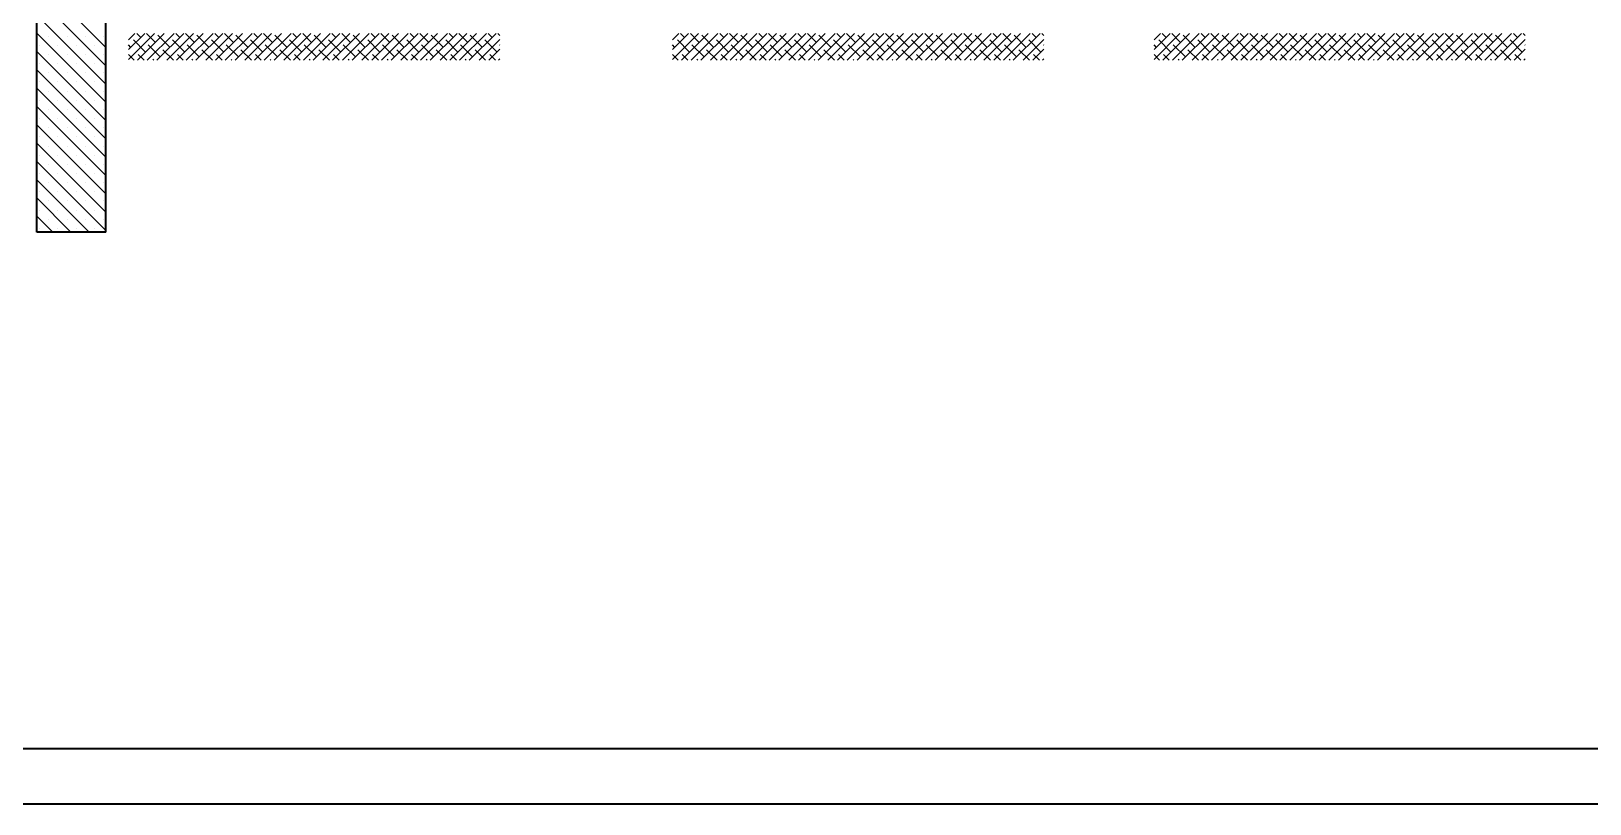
# Model space of a CAD drawing. Header units: inches. Extents: x -7543 to -822, y 102837 to 190349.
# Drawn here: x -828.0279 to -827.915, y 102836.6651 to 102836.7211 of the extents above; entities that cross this region are included whole.
import ezdxf

# ---------------------------------------------------------------- set-up
doc = ezdxf.new("R2010")
doc.units = ezdxf.units.IN
doc.header["$MEASUREMENT"] = 0
doc.layers.add('DUVAR', color=7, linetype='Continuous', lineweight=35, true_color=0xfc4642)
doc.layers.add('TARAMA', color=8, linetype='Continuous', lineweight=25)

msp = doc.modelspace()

# ---------------------------------------------------------------- linework, layer by layer
at = {"layer": 'DUVAR'}
for p, q in [((-828.02752, 102836.70648), (-828.02752, 102836.79788)), ((-828.02252, 102836.70648), (-828.02252, 102836.72648)), ((-828.02252, 102836.70648), (-828.02752, 102836.70648)), ((-837.60107, 102836.66908), (-821.99356, 102836.66908)), ((-837.60507, 102836.66508), (-821.98956, 102836.66508))]:
    msp.add_line(p, q, dxfattribs=at)
at = {"layer": 'TARAMA'}
for p, q in [((-828.02252, 102836.71988), (-828.02752, 102836.72488)), ((-828.02252, 102836.71855), (-828.02752, 102836.72355)), ((-828.02252, 102836.71722), (-828.02752, 102836.72222)), ((-828.02252, 102836.7159), (-828.02752, 102836.7209)), ((-828.02664, 102836.72069), (-828.02664, 102836.72069)), ((-828.02532, 102836.72069), (-828.02532, 102836.72069)), ((-828.02399, 102836.72069), (-828.02399, 102836.72069)), ((-828.02267, 102836.72069), (-828.02267, 102836.72069)), ((-828.02086, 102836.72042), (-828.0204, 102836.72088)), ((-828.02086, 102836.71972), (-828.01969, 102836.72088)), ((-828.02086, 102836.71901), (-828.01899, 102836.72088)), ((-828.01998, 102836.72059), (-828.02027, 102836.72088)), ((-828.02022, 102836.71894), (-828.01828, 102836.72088)), ((-828.01892, 102836.72024), (-828.01957, 102836.72088)), ((-828.01951, 102836.71894), (-828.01757, 102836.72088)), ((-828.01881, 102836.71894), (-828.01686, 102836.72088)), ((-828.01786, 102836.71988), (-828.01874, 102836.72077)), ((-828.0181, 102836.71894), (-828.01616, 102836.72088)), ((-828.01715, 102836.72059), (-828.01744, 102836.72088)), ((-828.01739, 102836.71894), (-828.01545, 102836.72088)), ((-828.01609, 102836.72024), (-828.01674, 102836.72088)), ((-828.01669, 102836.71894), (-828.01474, 102836.72088)), ((-828.01598, 102836.71894), (-828.01404, 102836.72088)), ((-828.01503, 102836.71988), (-828.01592, 102836.72077)), ((-828.01527, 102836.71894), (-828.01333, 102836.72088)), ((-828.01433, 102836.72059), (-828.01462, 102836.72088)), ((-828.01456, 102836.71894), (-828.01262, 102836.72088)), ((-828.01326, 102836.72024), (-828.01391, 102836.72088)), ((-828.01386, 102836.71894), (-828.01191, 102836.72088)), ((-828.01315, 102836.71894), (-828.01121, 102836.72088)), ((-828.0122, 102836.71988), (-828.01309, 102836.72077)), ((-828.01244, 102836.71894), (-828.0105, 102836.72088)), ((-828.0115, 102836.72059), (-828.01179, 102836.72088)), ((-828.01174, 102836.71894), (-828.00979, 102836.72088)), ((-828.01044, 102836.72024), (-828.01108, 102836.72088)), ((-828.01103, 102836.71894), (-828.00909, 102836.72088)), ((-828.01032, 102836.71894), (-828.00838, 102836.72088)), ((-828.00938, 102836.71988), (-828.01026, 102836.72077)), ((-828.00961, 102836.71894), (-828.00767, 102836.72088)), ((-828.00867, 102836.72059), (-828.00896, 102836.72088)), ((-828.00891, 102836.71894), (-828.00696, 102836.72088)), ((-828.00761, 102836.72024), (-828.00825, 102836.72088)), ((-828.0082, 102836.71894), (-828.00626, 102836.72088)), ((-828.00749, 102836.71894), (-828.00555, 102836.72088)), ((-828.00655, 102836.71988), (-828.00743, 102836.72077)), ((-828.00679, 102836.71894), (-828.00484, 102836.72088)), ((-828.00584, 102836.72059), (-828.00613, 102836.72088)), ((-828.00608, 102836.71894), (-828.00414, 102836.72088)), ((-828.00478, 102836.72024), (-828.00542, 102836.72088)), ((-828.00537, 102836.71894), (-828.00343, 102836.72088)), ((-828.00466, 102836.71894), (-828.00272, 102836.72088)), ((-828.00372, 102836.71988), (-828.0046, 102836.72077)), ((-828.00396, 102836.71894), (-828.00201, 102836.72088)), ((-828.00301, 102836.72059), (-828.0033, 102836.72088)), ((-828.00325, 102836.71894), (-828.00131, 102836.72088)), ((-828.00195, 102836.72024), (-828.00259, 102836.72088)), ((-828.00254, 102836.71894), (-828.0006, 102836.72088)), ((-828.00184, 102836.71894), (-827.99989, 102836.72088)), ((-828.00089, 102836.71988), (-828.00177, 102836.72077)), ((-828.00113, 102836.71894), (-827.99919, 102836.72088)), ((-828.00018, 102836.72059), (-828.00047, 102836.72088)), ((-828.00042, 102836.71894), (-827.99848, 102836.72088)), ((-827.99912, 102836.72024), (-827.99977, 102836.72088)), ((-827.99971, 102836.71894), (-827.99777, 102836.72088)), ((-827.99901, 102836.71894), (-827.99707, 102836.72088)), ((-827.99806, 102836.71988), (-827.99895, 102836.72077)), ((-827.9983, 102836.71894), (-827.99636, 102836.72088)), ((-827.99735, 102836.72059), (-827.99764, 102836.72088)), ((-827.99759, 102836.71894), (-827.99565, 102836.72088)), ((-827.99629, 102836.72024), (-827.99694, 102836.72088)), ((-827.99689, 102836.71894), (-827.99494, 102836.72088)), ((-827.99618, 102836.71894), (-827.99424, 102836.72088)), ((-827.99523, 102836.71988), (-827.99612, 102836.72077)), ((-827.99453, 102836.72059), (-827.99482, 102836.72088)), ((-827.99396, 102836.72073), (-827.99411, 102836.72088)), ((-827.98145, 102836.72042), (-827.981, 102836.72088)), ((-827.98145, 102836.71972), (-827.98029, 102836.72088)), ((-827.98145, 102836.71901), (-827.97958, 102836.72088)), ((-827.98058, 102836.72059), (-827.98087, 102836.72088)), ((-827.98082, 102836.71894), (-827.97887, 102836.72088)), ((-827.97952, 102836.72024), (-827.98016, 102836.72088)), ((-827.98011, 102836.71894), (-827.97817, 102836.72088)), ((-827.9794, 102836.71894), (-827.97746, 102836.72088)), ((-827.97846, 102836.71988), (-827.97934, 102836.72077)), ((-827.9787, 102836.71894), (-827.97675, 102836.72088)), ((-827.97775, 102836.72059), (-827.97804, 102836.72088)), ((-827.97799, 102836.71894), (-827.97605, 102836.72088)), ((-827.97669, 102836.72024), (-827.97733, 102836.72088)), ((-827.97728, 102836.71894), (-827.97534, 102836.72088)), ((-827.97657, 102836.71894), (-827.97463, 102836.72088)), ((-827.97563, 102836.71988), (-827.97651, 102836.72077)), ((-827.97587, 102836.71894), (-827.97392, 102836.72088)), ((-827.97492, 102836.72059), (-827.97521, 102836.72088)), ((-827.97516, 102836.71894), (-827.97322, 102836.72088)), ((-827.97386, 102836.72024), (-827.9745, 102836.72088)), ((-827.97445, 102836.71894), (-827.97251, 102836.72088)), ((-827.97375, 102836.71894), (-827.9718, 102836.72088)), ((-827.9728, 102836.71988), (-827.97368, 102836.72077)), ((-827.97304, 102836.71894), (-827.9711, 102836.72088)), ((-827.97209, 102836.72059), (-827.97238, 102836.72088)), ((-827.97233, 102836.71894), (-827.97039, 102836.72088)), ((-827.97103, 102836.72024), (-827.97168, 102836.72088)), ((-827.97162, 102836.71894), (-827.96968, 102836.72088)), ((-827.97092, 102836.71894), (-827.96897, 102836.72088)), ((-827.96997, 102836.71988), (-827.97086, 102836.72077)), ((-827.97021, 102836.71894), (-827.96827, 102836.72088)), ((-827.96926, 102836.72059), (-827.96955, 102836.72088)), ((-827.9695, 102836.71894), (-827.96756, 102836.72088)), ((-827.9682, 102836.72024), (-827.96885, 102836.72088)), ((-827.9688, 102836.71894), (-827.96685, 102836.72088)), ((-827.96809, 102836.71894), (-827.96615, 102836.72088)), ((-827.96714, 102836.71988), (-827.96803, 102836.72077)), ((-827.96738, 102836.71894), (-827.96544, 102836.72088)), ((-827.96644, 102836.72059), (-827.96673, 102836.72088)), ((-827.96667, 102836.71894), (-827.96473, 102836.72088)), ((-827.96538, 102836.72024), (-827.96602, 102836.72088)), ((-827.96597, 102836.71894), (-827.96402, 102836.72088)), ((-827.96526, 102836.71894), (-827.96332, 102836.72088)), ((-827.96431, 102836.71988), (-827.9652, 102836.72077)), ((-827.96455, 102836.71894), (-827.96261, 102836.72088)), ((-827.96361, 102836.72059), (-827.9639, 102836.72088)), ((-827.96385, 102836.71894), (-827.9619, 102836.72088)), ((-827.96255, 102836.72024), (-827.96319, 102836.72088)), ((-827.96314, 102836.71894), (-827.9612, 102836.72088)), ((-827.96243, 102836.71894), (-827.96049, 102836.72088)), ((-827.96149, 102836.71988), (-827.96237, 102836.72077)), ((-827.96172, 102836.71894), (-827.95978, 102836.72088)), ((-827.96078, 102836.72059), (-827.96107, 102836.72088)), ((-827.96102, 102836.71894), (-827.95908, 102836.72088)), ((-827.95972, 102836.72024), (-827.96036, 102836.72088)), ((-827.96031, 102836.71894), (-827.95837, 102836.72088)), ((-827.9596, 102836.71894), (-827.95766, 102836.72088)), ((-827.95866, 102836.71988), (-827.95954, 102836.72077)), ((-827.9589, 102836.71894), (-827.95695, 102836.72088)), ((-827.95795, 102836.72059), (-827.95824, 102836.72088)), ((-827.95819, 102836.71894), (-827.95625, 102836.72088)), ((-827.95689, 102836.72024), (-827.95753, 102836.72088)), ((-827.95748, 102836.71894), (-827.95554, 102836.72088)), ((-827.95678, 102836.71894), (-827.95483, 102836.72088)), ((-827.95583, 102836.71988), (-827.95671, 102836.72077)), ((-827.95512, 102836.72059), (-827.95541, 102836.72088)), ((-827.95456, 102836.72073), (-827.95471, 102836.72088)), ((-827.94658, 102836.72042), (-827.94612, 102836.72088)), ((-827.94658, 102836.71972), (-827.94542, 102836.72088)), ((-827.94658, 102836.71901), (-827.94471, 102836.72088)), ((-827.94571, 102836.72059), (-827.946, 102836.72088)), ((-827.94595, 102836.71894), (-827.944, 102836.72088)), ((-827.94465, 102836.72024), (-827.94529, 102836.72088)), ((-827.94524, 102836.71894), (-827.9433, 102836.72088)), ((-827.94453, 102836.71894), (-827.94259, 102836.72088)), ((-827.94359, 102836.71988), (-827.94447, 102836.72077)), ((-827.94382, 102836.71894), (-827.94188, 102836.72088)), ((-827.94288, 102836.72059), (-827.94317, 102836.72088)), ((-827.94312, 102836.71894), (-827.94117, 102836.72088)), ((-827.94182, 102836.72024), (-827.94246, 102836.72088)), ((-827.94241, 102836.71894), (-827.94047, 102836.72088)), ((-827.9417, 102836.71894), (-827.93976, 102836.72088)), ((-827.94076, 102836.71988), (-827.94164, 102836.72077)), ((-827.941, 102836.71894), (-827.93905, 102836.72088)), ((-827.94005, 102836.72059), (-827.94034, 102836.72088)), ((-827.94029, 102836.71894), (-827.93835, 102836.72088)), ((-827.93899, 102836.72024), (-827.93963, 102836.72088)), ((-827.93958, 102836.71894), (-827.93764, 102836.72088)), ((-827.93887, 102836.71894), (-827.93693, 102836.72088)), ((-827.93793, 102836.71988), (-827.93881, 102836.72077)), ((-827.93817, 102836.71894), (-827.93623, 102836.72088)), ((-827.93722, 102836.72059), (-827.93751, 102836.72088)), ((-827.93746, 102836.71894), (-827.93552, 102836.72088)), ((-827.93616, 102836.72024), (-827.9368, 102836.72088)), ((-827.93675, 102836.71894), (-827.93481, 102836.72088)), ((-827.93605, 102836.71894), (-827.9341, 102836.72088)), ((-827.9351, 102836.71988), (-827.93598, 102836.72077)), ((-827.93534, 102836.71894), (-827.9334, 102836.72088)), ((-827.93439, 102836.72059), (-827.93468, 102836.72088)), ((-827.93463, 102836.71894), (-827.93269, 102836.72088)), ((-827.93333, 102836.72024), (-827.93398, 102836.72088)), ((-827.93392, 102836.71894), (-827.93198, 102836.72088)), ((-827.93322, 102836.71894), (-827.93128, 102836.72088)), ((-827.93227, 102836.71988), (-827.93316, 102836.72077)), ((-827.93251, 102836.71894), (-827.93057, 102836.72088)), ((-827.93157, 102836.72059), (-827.93185, 102836.72088)), ((-827.9318, 102836.71894), (-827.92986, 102836.72088)), ((-827.9305, 102836.72024), (-827.93115, 102836.72088)), ((-827.9311, 102836.71894), (-827.92915, 102836.72088)), ((-827.93039, 102836.71894), (-827.92845, 102836.72088)), ((-827.92944, 102836.71988), (-827.93033, 102836.72077)), ((-827.92968, 102836.71894), (-827.92774, 102836.72088)), ((-827.92874, 102836.72059), (-827.92903, 102836.72088)), ((-827.92898, 102836.71894), (-827.92703, 102836.72088)), ((-827.92768, 102836.72024), (-827.92832, 102836.72088)), ((-827.92827, 102836.71894), (-827.92633, 102836.72088)), ((-827.92756, 102836.71894), (-827.92562, 102836.72088)), ((-827.92662, 102836.71988), (-827.9275, 102836.72077)), ((-827.92685, 102836.71894), (-827.92491, 102836.72088)), ((-827.92591, 102836.72059), (-827.9262, 102836.72088)), ((-827.92615, 102836.71894), (-827.9242, 102836.72088)), ((-827.92485, 102836.72024), (-827.92549, 102836.72088)), ((-827.92544, 102836.71894), (-827.9235, 102836.72088)), ((-827.92473, 102836.71894), (-827.92279, 102836.72088)), ((-827.92379, 102836.71988), (-827.92467, 102836.72077)), ((-827.92403, 102836.71894), (-827.92208, 102836.72088)), ((-827.92308, 102836.72059), (-827.92337, 102836.72088)), ((-827.92332, 102836.71894), (-827.92138, 102836.72088)), ((-827.92202, 102836.72024), (-827.92266, 102836.72088)), ((-827.92261, 102836.71894), (-827.92067, 102836.72088)), ((-827.9219, 102836.71894), (-827.91996, 102836.72088)), ((-827.92096, 102836.71988), (-827.92184, 102836.72077)), ((-827.92025, 102836.72059), (-827.92054, 102836.72088)), ((-827.91969, 102836.72073), (-827.91983, 102836.72088)), ((-828.02252, 102836.71457), (-828.02752, 102836.71957)), ((-828.02731, 102836.72002), (-828.02731, 102836.72002)), ((-828.02598, 102836.72002), (-828.02598, 102836.72002)), ((-828.02465, 102836.72002), (-828.02465, 102836.72002)), ((-828.02333, 102836.72002), (-828.02333, 102836.72002)), ((-828.02069, 102836.71988), (-828.02086, 102836.72005)), ((-828.01963, 102836.71953), (-828.02051, 102836.72042)), ((-828.01857, 102836.71918), (-828.01945, 102836.72006)), ((-828.01762, 102836.71894), (-828.01839, 102836.71971)), ((-828.0168, 102836.71953), (-828.01768, 102836.72042)), ((-828.01574, 102836.71918), (-828.01662, 102836.72006)), ((-828.01479, 102836.71894), (-828.01556, 102836.71971)), ((-828.01397, 102836.71953), (-828.01486, 102836.72042)), ((-828.01291, 102836.71918), (-828.0138, 102836.72006)), ((-828.01197, 102836.71894), (-828.01273, 102836.71971)), ((-828.01114, 102836.71953), (-828.01203, 102836.72042)), ((-828.01008, 102836.71918), (-828.01097, 102836.72006)), ((-828.00914, 102836.71894), (-828.00991, 102836.71971)), ((-828.00832, 102836.71953), (-828.0092, 102836.72042)), ((-828.00725, 102836.71918), (-828.00814, 102836.72006)), ((-828.00631, 102836.71894), (-828.00708, 102836.71971)), ((-828.00549, 102836.71953), (-828.00637, 102836.72042)), ((-828.00443, 102836.71918), (-828.00531, 102836.72006)), ((-828.00348, 102836.71894), (-828.00425, 102836.71971)), ((-828.00266, 102836.71953), (-828.00354, 102836.72042)), ((-828.0016, 102836.71918), (-828.00248, 102836.72006)), ((-828.00065, 102836.71894), (-828.00142, 102836.71971)), ((-827.99983, 102836.71953), (-828.00071, 102836.72042)), ((-827.99877, 102836.71918), (-827.99965, 102836.72006)), ((-827.99782, 102836.71894), (-827.99859, 102836.71971)), ((-827.997, 102836.71953), (-827.99789, 102836.72042)), ((-827.99594, 102836.71918), (-827.99682, 102836.72006)), ((-827.995, 102836.71894), (-827.99576, 102836.71971)), ((-827.99547, 102836.71894), (-827.99396, 102836.72045)), ((-827.99417, 102836.71953), (-827.99506, 102836.72042)), ((-827.99476, 102836.71894), (-827.99396, 102836.71974)), ((-827.99396, 102836.72003), (-827.994, 102836.72006)), ((-827.98129, 102836.71988), (-827.98145, 102836.72005)), ((-827.98022, 102836.71953), (-827.98111, 102836.72042)), ((-827.97916, 102836.71918), (-827.98005, 102836.72006)), ((-827.97822, 102836.71894), (-827.97899, 102836.71971)), ((-827.9774, 102836.71953), (-827.97828, 102836.72042)), ((-827.97634, 102836.71918), (-827.97722, 102836.72006)), ((-827.97539, 102836.71894), (-827.97616, 102836.71971)), ((-827.97457, 102836.71953), (-827.97545, 102836.72042)), ((-827.97351, 102836.71918), (-827.97439, 102836.72006)), ((-827.97256, 102836.71894), (-827.97333, 102836.71971)), ((-827.97174, 102836.71953), (-827.97262, 102836.72042)), ((-827.97068, 102836.71918), (-827.97156, 102836.72006)), ((-827.96973, 102836.71894), (-827.9705, 102836.71971)), ((-827.96891, 102836.71953), (-827.96979, 102836.72042)), ((-827.96785, 102836.71918), (-827.96873, 102836.72006)), ((-827.9669, 102836.71894), (-827.96767, 102836.71971)), ((-827.96608, 102836.71953), (-827.96697, 102836.72042)), ((-827.96502, 102836.71918), (-827.96591, 102836.72006)), ((-827.96408, 102836.71894), (-827.96485, 102836.71971)), ((-827.96325, 102836.71953), (-827.96414, 102836.72042)), ((-827.96219, 102836.71918), (-827.96308, 102836.72006)), ((-827.96125, 102836.71894), (-827.96202, 102836.71971)), ((-827.96043, 102836.71953), (-827.96131, 102836.72042)), ((-827.95936, 102836.71918), (-827.96025, 102836.72006)), ((-827.95842, 102836.71894), (-827.95919, 102836.71971)), ((-827.9576, 102836.71953), (-827.95848, 102836.72042)), ((-827.95654, 102836.71918), (-827.95742, 102836.72006)), ((-827.95559, 102836.71894), (-827.95636, 102836.71971)), ((-827.95607, 102836.71894), (-827.95456, 102836.72045)), ((-827.95477, 102836.71953), (-827.95565, 102836.72042)), ((-827.95536, 102836.71894), (-827.95456, 102836.71974)), ((-827.95456, 102836.72003), (-827.95459, 102836.72006)), ((-827.94641, 102836.71988), (-827.94658, 102836.72005)), ((-827.94535, 102836.71953), (-827.94624, 102836.72042)), ((-827.94429, 102836.71918), (-827.94518, 102836.72006)), ((-827.94335, 102836.71894), (-827.94412, 102836.71971)), ((-827.94253, 102836.71953), (-827.94341, 102836.72042)), ((-827.94146, 102836.71918), (-827.94235, 102836.72006)), ((-827.94052, 102836.71894), (-827.94129, 102836.71971)), ((-827.9397, 102836.71953), (-827.94058, 102836.72042)), ((-827.93864, 102836.71918), (-827.93952, 102836.72006)), ((-827.93769, 102836.71894), (-827.93846, 102836.71971)), ((-827.93687, 102836.71953), (-827.93775, 102836.72042)), ((-827.93581, 102836.71918), (-827.93669, 102836.72006)), ((-827.93486, 102836.71894), (-827.93563, 102836.71971)), ((-827.93404, 102836.71953), (-827.93492, 102836.72042)), ((-827.93298, 102836.71918), (-827.93386, 102836.72006)), ((-827.93203, 102836.71894), (-827.9328, 102836.71971)), ((-827.93121, 102836.71953), (-827.9321, 102836.72042)), ((-827.93015, 102836.71918), (-827.93103, 102836.72006)), ((-827.92921, 102836.71894), (-827.92997, 102836.71971)), ((-827.92838, 102836.71953), (-827.92927, 102836.72042)), ((-827.92732, 102836.71918), (-827.92821, 102836.72006)), ((-827.92638, 102836.71894), (-827.92715, 102836.71971)), ((-827.92555, 102836.71953), (-827.92644, 102836.72042)), ((-827.92449, 102836.71918), (-827.92538, 102836.72006)), ((-827.92355, 102836.71894), (-827.92432, 102836.71971)), ((-827.92273, 102836.71953), (-827.92361, 102836.72042)), ((-827.92167, 102836.71918), (-827.92255, 102836.72006)), ((-827.92072, 102836.71894), (-827.92149, 102836.71971)), ((-827.9212, 102836.71894), (-827.91969, 102836.72045)), ((-827.9199, 102836.71953), (-827.92078, 102836.72042)), ((-827.92049, 102836.71894), (-827.91969, 102836.71974)), ((-827.91969, 102836.72003), (-827.91972, 102836.72006)), ((-828.02731, 102836.7187), (-828.02731, 102836.7187)), ((-828.02664, 102836.71936), (-828.02664, 102836.71936)), ((-828.02598, 102836.7187), (-828.02598, 102836.7187)), ((-828.02532, 102836.71936), (-828.02532, 102836.71936)), ((-828.02465, 102836.7187), (-828.02465, 102836.7187)), ((-828.02399, 102836.71936), (-828.02399, 102836.71936)), ((-828.02333, 102836.7187), (-828.02333, 102836.7187)), ((-828.02267, 102836.71936), (-828.02267, 102836.71936)), ((-828.02045, 102836.71894), (-828.02086, 102836.71935)), ((-828.01974, 102836.71894), (-828.02016, 102836.71935)), ((-828.01904, 102836.71894), (-828.0191, 102836.719)), ((-828.01692, 102836.71894), (-828.01733, 102836.71935)), ((-828.01621, 102836.71894), (-828.01627, 102836.719)), ((-828.01409, 102836.71894), (-828.0145, 102836.71935)), ((-828.01338, 102836.71894), (-828.01344, 102836.719)), ((-828.01126, 102836.71894), (-828.01167, 102836.71935)), ((-828.01055, 102836.71894), (-828.01061, 102836.719)), ((-828.00843, 102836.71894), (-828.00885, 102836.71935)), ((-828.00772, 102836.71894), (-828.00778, 102836.719)), ((-828.0056, 102836.71894), (-828.00602, 102836.71935)), ((-828.00489, 102836.71894), (-828.00496, 102836.719)), ((-828.00277, 102836.71894), (-828.00319, 102836.71935)), ((-828.00207, 102836.71894), (-828.00213, 102836.719)), ((-827.99994, 102836.71894), (-828.00036, 102836.71935)), ((-827.99924, 102836.71894), (-827.9993, 102836.719)), ((-827.99712, 102836.71894), (-827.99753, 102836.71935)), ((-827.99641, 102836.71894), (-827.99647, 102836.719)), ((-827.99429, 102836.71894), (-827.9947, 102836.71935)), ((-827.99406, 102836.71894), (-827.99396, 102836.71904)), ((-827.98105, 102836.71894), (-827.98145, 102836.71935)), ((-827.98034, 102836.71894), (-827.98075, 102836.71935)), ((-827.97963, 102836.71894), (-827.97969, 102836.719)), ((-827.97751, 102836.71894), (-827.97793, 102836.71935)), ((-827.9768, 102836.71894), (-827.97687, 102836.719)), ((-827.97468, 102836.71894), (-827.9751, 102836.71935)), ((-827.97398, 102836.71894), (-827.97404, 102836.719)), ((-827.97185, 102836.71894), (-827.97227, 102836.71935)), ((-827.97115, 102836.71894), (-827.97121, 102836.719)), ((-827.96903, 102836.71894), (-827.96944, 102836.71935)), ((-827.96832, 102836.71894), (-827.96838, 102836.719)), ((-827.9662, 102836.71894), (-827.96661, 102836.71935)), ((-827.96549, 102836.71894), (-827.96555, 102836.719)), ((-827.96337, 102836.71894), (-827.96378, 102836.71935)), ((-827.96266, 102836.71894), (-827.96272, 102836.719)), ((-827.96054, 102836.71894), (-827.96096, 102836.71935)), ((-827.95983, 102836.71894), (-827.9599, 102836.719)), ((-827.95771, 102836.71894), (-827.95813, 102836.71935)), ((-827.95701, 102836.71894), (-827.95707, 102836.719)), ((-827.95488, 102836.71894), (-827.9553, 102836.71935)), ((-827.95465, 102836.71894), (-827.95456, 102836.71904)), ((-827.94618, 102836.71894), (-827.94658, 102836.71935)), ((-827.94547, 102836.71894), (-827.94588, 102836.71935)), ((-827.94476, 102836.71894), (-827.94482, 102836.719)), ((-827.94264, 102836.71894), (-827.94306, 102836.71935)), ((-827.94193, 102836.71894), (-827.94199, 102836.719)), ((-827.93981, 102836.71894), (-827.94023, 102836.71935)), ((-827.9391, 102836.71894), (-827.93917, 102836.719)), ((-827.93698, 102836.71894), (-827.9374, 102836.71935)), ((-827.93628, 102836.71894), (-827.93634, 102836.719)), ((-827.93416, 102836.71894), (-827.93457, 102836.71935)), ((-827.93345, 102836.71894), (-827.93351, 102836.719)), ((-827.93133, 102836.71894), (-827.93174, 102836.71935)), ((-827.93062, 102836.71894), (-827.93068, 102836.719)), ((-827.9285, 102836.71894), (-827.92891, 102836.71935)), ((-827.92779, 102836.71894), (-827.92785, 102836.719)), ((-827.92567, 102836.71894), (-827.92609, 102836.71935)), ((-827.92496, 102836.71894), (-827.92502, 102836.719)), ((-827.92284, 102836.71894), (-827.92326, 102836.71935)), ((-827.92213, 102836.71894), (-827.9222, 102836.719)), ((-827.92001, 102836.71894), (-827.92043, 102836.71935)), ((-827.91978, 102836.71894), (-827.91969, 102836.71904)), ((-828.02252, 102836.71325), (-828.02752, 102836.71825)), ((-828.02731, 102836.71737), (-828.02731, 102836.71737)), ((-828.02664, 102836.71804), (-828.02664, 102836.71804)), ((-828.02598, 102836.71737), (-828.02598, 102836.71737)), ((-828.02532, 102836.71804), (-828.02532, 102836.71804)), ((-828.02465, 102836.71737), (-828.02465, 102836.71737)), ((-828.02399, 102836.71804), (-828.02399, 102836.71804)), ((-828.02333, 102836.71737), (-828.02333, 102836.71737)), ((-828.02267, 102836.71804), (-828.02267, 102836.71804)), ((-828.02252, 102836.71192), (-828.02752, 102836.71692)), ((-828.02664, 102836.71671), (-828.02664, 102836.71671)), ((-828.02532, 102836.71671), (-828.02532, 102836.71671)), ((-828.02399, 102836.71671), (-828.02399, 102836.71671)), ((-828.02267, 102836.71671), (-828.02267, 102836.71671)), ((-828.02252, 102836.7106), (-828.02752, 102836.7156)), ((-828.02731, 102836.71605), (-828.02731, 102836.71605)), ((-828.02664, 102836.71538), (-828.02664, 102836.71538)), ((-828.02598, 102836.71605), (-828.02598, 102836.71605)), ((-828.02532, 102836.71538), (-828.02532, 102836.71538)), ((-828.02465, 102836.71605), (-828.02465, 102836.71605)), ((-828.02399, 102836.71538), (-828.02399, 102836.71538)), ((-828.02333, 102836.71605), (-828.02333, 102836.71605)), ((-828.02267, 102836.71538), (-828.02267, 102836.71538)), ((-828.02252, 102836.70927), (-828.02752, 102836.71427)), ((-828.02731, 102836.71472), (-828.02731, 102836.71472)), ((-828.02664, 102836.71406), (-828.02664, 102836.71406)), ((-828.02598, 102836.71472), (-828.02598, 102836.71472)), ((-828.02532, 102836.71406), (-828.02532, 102836.71406)), ((-828.02465, 102836.71472), (-828.02465, 102836.71472)), ((-828.02399, 102836.71406), (-828.02399, 102836.71406)), ((-828.02333, 102836.71472), (-828.02333, 102836.71472)), ((-828.02267, 102836.71406), (-828.02267, 102836.71406)), ((-828.02252, 102836.70794), (-828.02752, 102836.71294)), ((-828.02731, 102836.7134), (-828.02731, 102836.7134)), ((-828.02664, 102836.71273), (-828.02664, 102836.71273)), ((-828.02598, 102836.7134), (-828.02598, 102836.7134)), ((-828.02532, 102836.71273), (-828.02532, 102836.71273)), ((-828.02465, 102836.7134), (-828.02465, 102836.7134)), ((-828.02399, 102836.71273), (-828.02399, 102836.71273)), ((-828.02333, 102836.7134), (-828.02333, 102836.7134)), ((-828.02267, 102836.71273), (-828.02267, 102836.71273)), ((-828.02252, 102836.70662), (-828.02752, 102836.71162)), ((-828.02731, 102836.71207), (-828.02731, 102836.71207)), ((-828.02598, 102836.71207), (-828.02598, 102836.71207)), ((-828.02465, 102836.71207), (-828.02465, 102836.71207)), ((-828.02333, 102836.71207), (-828.02333, 102836.71207)), ((-828.02731, 102836.71074), (-828.02731, 102836.71074)), ((-828.02664, 102836.71141), (-828.02664, 102836.71141)), ((-828.02598, 102836.71074), (-828.02598, 102836.71074)), ((-828.02532, 102836.71141), (-828.02532, 102836.71141)), ((-828.02465, 102836.71074), (-828.02465, 102836.71074)), ((-828.02399, 102836.71141), (-828.02399, 102836.71141)), ((-828.02333, 102836.71074), (-828.02333, 102836.71074)), ((-828.02267, 102836.71141), (-828.02267, 102836.71141)), ((-828.02371, 102836.70648), (-828.02752, 102836.71029)), ((-828.02731, 102836.70942), (-828.02731, 102836.70942)), ((-828.02664, 102836.71008), (-828.02664, 102836.71008)), ((-828.02598, 102836.70942), (-828.02598, 102836.70942)), ((-828.02532, 102836.71008), (-828.02532, 102836.71008)), ((-828.02465, 102836.70942), (-828.02465, 102836.70942)), ((-828.02399, 102836.71008), (-828.02399, 102836.71008)), ((-828.02333, 102836.70942), (-828.02333, 102836.70942)), ((-828.02267, 102836.71008), (-828.02267, 102836.71008)), ((-828.02504, 102836.70648), (-828.02752, 102836.70897)), ((-828.02664, 102836.70876), (-828.02664, 102836.70876)), ((-828.02532, 102836.70876), (-828.02532, 102836.70876)), ((-828.02399, 102836.70876), (-828.02399, 102836.70876)), ((-828.02267, 102836.70876), (-828.02267, 102836.70876)), ((-828.02636, 102836.70648), (-828.02752, 102836.70764)), ((-828.02731, 102836.70809), (-828.02731, 102836.70809)), ((-828.02664, 102836.70743), (-828.02664, 102836.70743)), ((-828.02598, 102836.70809), (-828.02598, 102836.70809)), ((-828.02532, 102836.70743), (-828.02532, 102836.70743)), ((-828.02465, 102836.70809), (-828.02465, 102836.70809)), ((-828.02399, 102836.70743), (-828.02399, 102836.70743)), ((-828.02333, 102836.70809), (-828.02333, 102836.70809)), ((-828.02267, 102836.70743), (-828.02267, 102836.70743)), ((-828.02731, 102836.70677), (-828.02731, 102836.70677)), ((-828.02598, 102836.70677), (-828.02598, 102836.70677)), ((-828.02465, 102836.70677), (-828.02465, 102836.70677)), ((-828.02333, 102836.70677), (-828.02333, 102836.70677))]:
    msp.add_line(p, q, dxfattribs=at)

doc.saveas('drawing.dxf')
